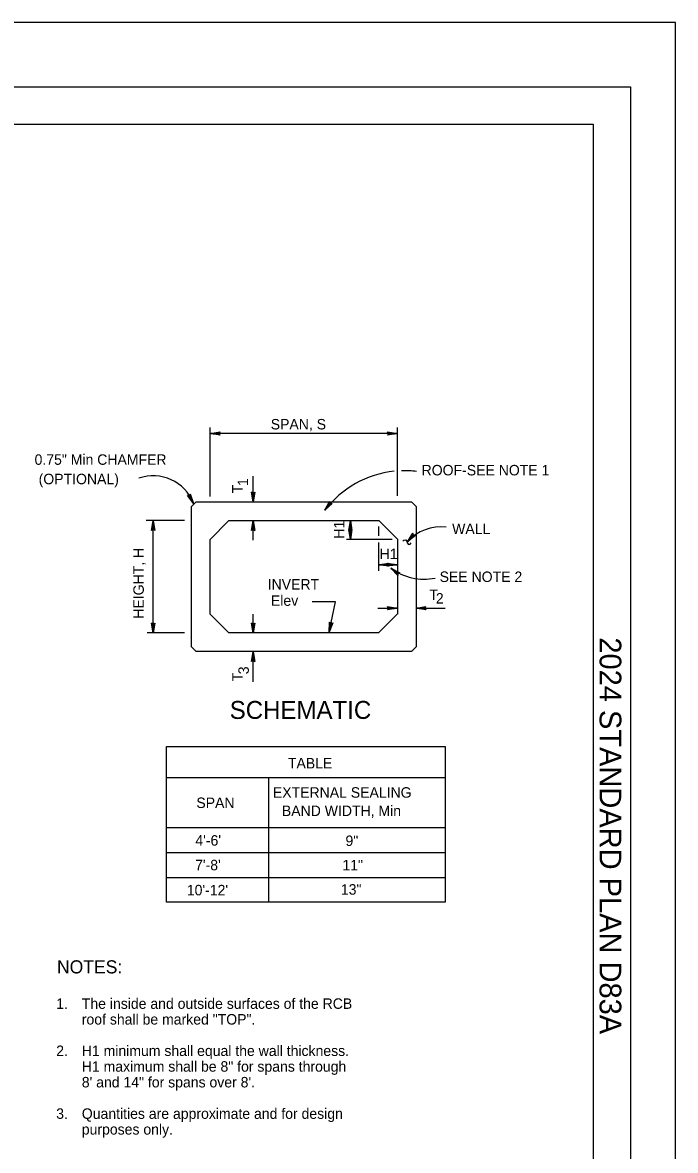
# Model space of a CAD drawing. Extents: x -750 to 1010, y -186 to 1000.
# Drawn here: x 574 to 1010, y 246 to 1000 of the extents above; entities that cross this region are included whole.
import ezdxf

# ---------------------------------------------------------------- set-up
doc = ezdxf.new("R2010")
doc.units = 0
for name, color, linetype in [('border_PLOTTING-ELEMENTS', 7, 'Continuous'), ('border_rw_22x34_Cut_Lines', 7, 'Continuous'), ('border_SHEET', 7, 'Continuous'), ('border_WITHIN-BORDER-anno', 7, 'Continuous'), ('df_CULV-BOX', 7, 'Continuous'), ('df_CULV-BOX-anno', 7, 'Continuous'), ('df_QTY-TABLE', 7, 'Continuous'), ('str_Engineering-Notes-A', 7, 'Continuous')]:
    doc.layers.add(name, color=color, linetype=linetype)

msp = doc.modelspace()

# ---------------------------------------------------------------- linework, layer by layer
at = {"layer": 'border_PLOTTING-ELEMENTS'}
for points in [[(-750.01, -186.31), (1009.99, -186.31), (1009.99, 999.69), (-750.01, 999.69)], [(-720.01, 956.69), (979.99, 956.69), (979.99, -143.31), (-720.01, -143.31)]]:
    msp.add_lwpolyline(points, close=True, dxfattribs=at)
at = {"layer": 'border_rw_22x34_Cut_Lines'}
msp.add_lwpolyline([(-720.01, 956.69), (979.99, 956.69), (979.99, -143.31), (-720.01, -143.31)], close=True, dxfattribs=at)
at = {"layer": 'border_SHEET'}
for p, q in [((-670.01, 931.69), (954.99, 931.69)), ((954.99, 931.69), (954.99, -118.31))]:
    msp.add_line(p, q, dxfattribs=at)
at = {"layer": 'df_CULV-BOX'}
for p, q in [((686.87, 676.27), (689.98, 679.41)), ((690, 679.39), (833.75, 679.39)), ((833.75, 679.39), (836.87, 676.27)), ((686.87, 582.52), (686.87, 676.27)), ((836.87, 676.27), (836.87, 582.52)), ((699.37, 654.39), (711.87, 666.89)), ((711.87, 666.89), (811.94, 666.89)), ((824.37, 654.46), (811.94, 666.89)), ((699.37, 604.39), (699.37, 654.39)), ((824.37, 654.46), (824.37, 604.39)), ((699.37, 604.39), (711.87, 591.89)), ((824.31, 604.39), (811.81, 591.89)), ((811.87, 591.89), (711.87, 591.89)), ((686.87, 582.52), (690, 579.39)), ((833.75, 579.39), (836.87, 582.52)), ((833.75, 579.39), (690, 579.39))]:
    msp.add_line(p, q, dxfattribs=at)
at = {"layer": 'df_CULV-BOX-anno'}
for p, q in [((699.38, 683.09), (699.38, 729.24)), ((699.38, 725.11), (705.94, 726.21)), ((699.38, 725.11), (705.77, 725.93)), ((705.6, 725.66), (699.38, 725.11)), ((705.43, 725.38), (699.38, 725.11)), ((824.39, 725.11), (699.38, 725.11)), ((705.27, 725.11), (699.38, 725.11)), ((705.94, 724.01), (699.38, 725.11)), ((699.38, 725.11), (705.6, 724.56)), ((705.77, 724.29), (699.38, 725.11)), ((699.38, 725.11), (705.43, 724.84)), ((705.27, 725.11), (705.6, 725.66)), ((705.6, 724.56), (705.27, 725.11)), ((705.6, 725.66), (705.94, 726.21)), ((705.6, 724.56), (705.94, 724.01)), ((818.16, 725.66), (817.82, 726.2)), ((817.82, 726.2), (824.39, 725.11)), ((824.39, 725.11), (817.82, 724.01)), ((818.16, 724.56), (817.82, 724.01)), ((817.99, 725.93), (824.39, 725.11)), ((824.39, 725.11), (817.99, 724.29)), ((824.39, 725.11), (818.16, 725.66)), ((818.16, 725.66), (818.5, 725.11)), ((818.16, 724.56), (824.39, 725.11)), ((818.5, 725.11), (818.16, 724.56)), ((824.39, 725.11), (818.33, 725.38)), ((818.33, 724.83), (824.39, 725.11)), ((818.5, 725.11), (824.39, 725.11)), ((824.39, 683.39), (824.39, 729.24)), ((728.03, 679.39), (728.03, 696.66)), ((727.48, 685.62), (726.94, 685.95)), ((728.03, 679.39), (726.94, 685.95)), ((728.03, 679.39), (727.21, 685.79)), ((729.13, 685.95), (728.03, 679.39)), ((728.85, 685.79), (728.03, 679.39)), ((728.58, 685.62), (729.13, 685.95)), ((684.77, 683.72), (684.13, 683.77)), ((688.11, 678.44), (684.13, 683.77)), ((688.11, 678.44), (684.45, 683.74)), ((684.77, 683.72), (688.11, 678.44)), ((685.41, 683.67), (684.77, 683.72)), ((685.09, 683.69), (688.11, 678.44)), ((685.74, 684.22), (685.41, 683.67)), ((685.41, 683.67), (688.11, 678.44)), ((688.11, 678.44), (685.58, 683.95)), ((685.74, 684.22), (686.07, 684.77)), ((688.11, 678.44), (685.74, 684.22)), ((685.91, 684.5), (688.11, 678.44)), ((686.07, 684.77), (688.11, 678.44)), ((727.48, 685.62), (728.03, 679.39)), ((728.03, 685.28), (727.48, 685.62)), ((727.76, 685.45), (728.03, 679.39)), ((728.03, 679.39), (728.58, 685.62)), ((728.58, 685.62), (728.03, 685.28)), ((728.03, 679.39), (728.31, 685.45)), ((728.03, 685.28), (728.03, 679.39)), ((775.96, 673.84), (779.06, 679.73)), ((775.96, 673.84), (779.17, 679.43)), ((779.29, 679.13), (775.96, 673.84)), ((779.41, 678.82), (775.96, 673.84)), ((779.52, 678.52), (775.96, 673.84)), ((775.96, 673.84), (779.84, 678.49)), ((775.96, 673.84), (780.16, 678.46)), ((780.48, 678.43), (775.96, 673.84)), ((780.8, 678.4), (775.96, 673.84)), ((779.29, 679.13), (779.06, 679.73)), ((779.52, 678.52), (779.29, 679.13)), ((780.16, 678.46), (779.52, 678.52)), ((780.16, 678.46), (780.8, 678.4)), ((682.28, 666.89), (656.64, 666.89)), ((660.28, 660.33), (661.37, 666.89)), ((660.55, 660.5), (661.37, 666.89)), ((661.37, 666.89), (660.82, 660.67)), ((661.37, 666.89), (661.1, 660.84)), ((661.37, 591.84), (661.37, 666.89)), ((661.37, 661.01), (661.37, 666.89)), ((661.37, 666.89), (662.47, 660.33)), ((661.92, 660.67), (661.37, 666.89)), ((661.65, 660.84), (661.37, 666.89)), ((661.37, 666.89), (662.19, 660.5)), ((726.94, 660.33), (728.03, 666.89)), ((727.21, 660.5), (728.03, 666.89)), ((728.03, 666.89), (727.49, 660.67)), ((728.03, 666.89), (727.76, 660.84)), ((728.03, 653.91), (728.03, 666.89)), ((728.03, 661.01), (728.03, 666.89)), ((728.03, 666.89), (729.13, 660.33)), ((728.58, 660.67), (728.03, 666.89)), ((728.31, 660.84), (728.03, 666.89)), ((728.03, 666.89), (728.86, 660.5)), ((791.84, 660.33), (792.94, 666.89)), ((792.12, 660.5), (792.94, 666.89)), ((792.94, 666.89), (792.39, 660.67)), ((792.94, 666.89), (792.67, 660.84)), ((792.94, 654.37), (792.94, 666.89)), ((792.94, 661.01), (792.94, 666.89)), ((792.94, 666.89), (794.04, 660.33)), ((793.49, 660.67), (792.94, 666.89)), ((793.21, 660.84), (792.94, 666.89)), ((792.94, 666.89), (793.76, 660.5)), ((660.82, 660.67), (660.28, 660.33)), ((660.82, 660.67), (661.37, 661.01)), ((661.37, 661.01), (661.92, 660.67)), ((661.92, 660.67), (662.47, 660.33)), ((727.49, 660.67), (726.94, 660.33)), ((727.49, 660.67), (728.03, 661.01)), ((728.03, 661.01), (728.58, 660.67)), ((728.58, 660.67), (729.13, 660.33)), ((792.39, 660.6), (791.84, 660.94)), ((792.94, 654.37), (791.84, 660.94)), ((792.39, 660.67), (791.84, 660.33)), ((792.94, 654.37), (792.12, 660.77)), ((792.39, 660.67), (792.94, 661.01)), ((792.39, 660.6), (792.94, 654.37)), ((792.94, 660.26), (792.39, 660.6)), ((792.67, 660.43), (792.94, 654.37)), ((792.94, 661.01), (793.49, 660.67)), ((794.03, 660.94), (792.94, 654.37)), ((793.76, 660.77), (792.94, 654.37)), ((792.94, 654.37), (793.49, 660.6)), ((793.49, 660.6), (792.94, 660.26)), ((792.94, 654.37), (793.21, 660.43)), ((792.94, 660.26), (792.94, 654.37)), ((793.49, 660.6), (794.03, 660.94)), ((793.49, 660.67), (794.04, 660.33)), ((811.87, 656.7), (811.87, 663.05)), ((831.13, 652.83), (834.71, 658.44)), ((831.13, 652.83), (834.8, 658.13)), ((834.89, 657.82), (831.13, 652.83)), ((834.98, 657.51), (831.13, 652.83)), ((835.07, 657.2), (831.13, 652.83)), ((831.13, 652.83), (835.39, 657.14)), ((831.13, 652.83), (835.71, 657.09)), ((836.02, 657.03), (831.13, 652.83)), ((836.34, 656.97), (831.13, 652.83)), ((834.89, 657.82), (834.71, 658.44)), ((835.07, 657.2), (834.89, 657.82)), ((835.71, 657.09), (835.07, 657.2)), ((835.71, 657.09), (836.34, 656.97)), ((820.84, 654.37), (790.48, 654.37)), ((811.87, 633.38), (811.87, 652.23)), ((811.87, 637.48), (818.43, 638.58)), ((811.87, 637.48), (818.26, 638.3)), ((818.09, 638.03), (811.87, 637.48)), ((817.93, 637.76), (811.87, 637.48)), ((824.37, 637.48), (811.87, 637.48)), ((817.76, 637.48), (811.87, 637.48)), ((818.43, 636.39), (811.87, 637.48)), ((811.87, 637.48), (818.09, 636.93)), ((818.26, 636.66), (811.87, 637.48)), ((811.87, 637.48), (817.93, 637.21)), ((817.76, 637.48), (818.09, 638.03)), ((818.09, 636.93), (817.76, 637.48)), ((818.15, 638.03), (817.81, 638.58)), ((817.81, 638.58), (824.37, 637.48)), ((824.37, 637.48), (817.81, 636.39)), ((818.15, 636.93), (817.81, 636.39)), ((817.98, 638.3), (824.37, 637.48)), ((824.37, 637.48), (817.98, 636.66)), ((818.09, 638.03), (818.43, 638.58)), ((818.09, 636.93), (818.43, 636.39)), ((824.37, 637.48), (818.15, 638.03)), ((818.15, 638.03), (818.48, 637.48)), ((818.15, 636.93), (824.37, 637.48)), ((818.48, 637.48), (818.15, 636.93)), ((824.37, 637.48), (818.31, 637.76)), ((818.31, 637.21), (824.37, 637.48)), ((818.48, 637.48), (824.37, 637.48)), ((824.75, 631.59), (820.03, 635.1)), ((824.64, 630.31), (820.03, 635.1)), ((820.03, 635.1), (825.94, 632.06)), ((825.35, 631.83), (820.03, 635.1)), ((820.03, 635.1), (824.69, 630.95)), ((824.66, 630.63), (820.03, 635.1)), ((820.03, 635.1), (824.72, 631.27)), ((825.05, 631.71), (820.03, 635.1)), ((820.03, 635.1), (825.65, 631.95)), ((824.69, 630.95), (824.64, 630.31)), ((824.69, 630.95), (824.75, 631.59)), ((824.75, 631.59), (825.35, 631.83)), ((825.35, 631.83), (825.94, 632.06)), ((783.06, 612.58), (767.46, 612.58)), ((779.02, 593.44), (783.06, 612.58)), ((728.03, 591.89), (728.03, 604.44)), ((811.2, 608.38), (824.37, 608.38)), ((818.15, 608.92), (817.81, 609.47)), ((817.81, 609.47), (824.37, 608.38)), ((824.37, 608.38), (817.81, 607.28)), ((818.15, 607.83), (817.81, 607.28)), ((817.98, 609.2), (824.37, 608.38)), ((824.37, 608.38), (817.98, 607.55)), ((824.37, 608.38), (818.15, 608.92)), ((818.15, 608.92), (818.48, 608.38)), ((818.15, 607.83), (824.37, 608.38)), ((818.48, 608.38), (818.15, 607.83)), ((824.37, 608.38), (818.31, 608.65)), ((818.31, 608.1), (824.37, 608.38)), ((818.48, 608.38), (824.37, 608.38)), ((836.87, 608.38), (843.43, 609.47)), ((836.87, 608.38), (843.26, 609.2)), ((843.1, 608.92), (836.87, 608.38)), ((842.93, 608.65), (836.87, 608.38)), ((836.87, 608.38), (856.3, 608.38)), ((842.76, 608.38), (836.87, 608.38)), ((843.43, 607.28), (836.87, 608.38)), ((836.87, 608.38), (843.1, 607.83)), ((843.26, 607.55), (836.87, 608.38)), ((836.87, 608.38), (842.93, 608.1)), ((842.76, 608.38), (843.1, 608.92)), ((843.1, 607.83), (842.76, 608.38)), ((843.1, 608.92), (843.43, 609.47)), ((843.1, 607.83), (843.43, 607.28)), ((660.82, 598.07), (660.27, 598.4)), ((661.37, 591.84), (660.27, 598.4)), ((661.37, 591.84), (660.55, 598.24)), ((660.82, 598.07), (661.37, 591.84)), ((661.37, 597.73), (660.82, 598.07)), ((661.1, 597.9), (661.37, 591.84)), ((662.47, 598.4), (661.37, 591.84)), ((662.19, 598.24), (661.37, 591.84)), ((661.37, 591.84), (661.92, 598.07)), ((661.92, 598.07), (661.37, 597.73)), ((661.37, 591.84), (661.65, 597.9)), ((661.37, 597.73), (661.37, 591.84)), ((661.92, 598.07), (662.47, 598.4)), ((727.48, 598.12), (726.94, 598.46)), ((728.03, 591.89), (726.94, 598.46)), ((728.03, 591.89), (727.21, 598.29)), ((727.48, 598.12), (728.03, 591.89)), ((728.03, 597.78), (727.48, 598.12)), ((727.76, 597.95), (728.03, 591.89)), ((729.13, 598.46), (728.03, 591.89)), ((728.85, 598.29), (728.03, 591.89)), ((728.03, 591.89), (728.58, 598.12)), ((728.58, 598.12), (728.03, 597.78)), ((728.03, 591.89), (728.31, 597.95)), ((728.03, 597.78), (728.03, 591.89)), ((728.58, 598.12), (729.13, 598.46)), ((778.73, 592.38), (779.07, 599.02)), ((778.73, 592.38), (779.31, 598.8)), ((779.54, 598.58), (778.73, 592.38)), ((781.21, 598.55), (778.73, 592.38)), ((780.91, 598.44), (778.73, 592.38)), ((779.77, 598.35), (778.73, 592.38)), ((778.73, 592.38), (780.61, 598.34)), ((778.73, 592.38), (780.3, 598.23)), ((780, 598.13), (778.73, 592.38)), ((779.54, 598.58), (779.07, 599.02)), ((780, 598.13), (779.54, 598.58)), ((780.61, 598.34), (780, 598.13)), ((780.61, 598.34), (781.21, 598.55)), ((682.28, 591.84), (657.24, 591.84)), ((726.94, 572.83), (728.03, 579.39)), ((727.49, 573.17), (726.94, 572.83)), ((727.21, 573), (728.03, 579.39)), ((728.03, 579.39), (727.49, 573.17)), ((727.49, 573.17), (728.03, 573.5)), ((728.03, 579.39), (727.76, 573.34)), ((728.03, 559.19), (728.03, 579.39)), ((728.03, 573.5), (728.03, 579.39)), ((728.03, 579.39), (729.13, 572.83)), ((728.58, 573.17), (728.03, 579.39)), ((728.31, 573.34), (728.03, 579.39)), ((728.03, 579.39), (728.86, 573)), ((728.03, 573.5), (728.58, 573.17)), ((728.58, 573.17), (729.13, 572.83))]:
    msp.add_line(p, q, dxfattribs=at)
msp.add_lwpolyline([(828.03, 653.42), (828.66, 653.84), (829.92, 654.05), (830.69, 652.94), (830.97, 652.1), (831.74, 650.98), (832.93, 651.26), (833.56, 652.03)], dxfattribs=at)
for centre, radius, start, end in [((661.34, 668.22), 28.65, 20.89231, 109.64843), ((829.2, 633.41), 66.85, 96.02627, 142.79171), ((829.2, 633.41), 66.85, 83.12881, 91.73669), ((853.61, 632.52), 30.29, 83.72108, 137.9041), ((842.09, 664.73), 36.94, 233.32906, 281.61764)]:
    msp.add_arc(centre, radius, start, end, dxfattribs=at)
at = {"layer": 'df_QTY-TABLE'}
for p, q in [((670.28, 516.08), (856.19, 516.08)), ((670.28, 411.91), (670.28, 516.08)), ((856.19, 516.08), (856.19, 411.91)), ((670.28, 495.25), (856.19, 495.25)), ((738.57, 411.91), (738.57, 495.25)), ((670.28, 461.91), (856.19, 461.91)), ((670.28, 445.25), (856.19, 445.25)), ((670.28, 428.58), (856.19, 428.58)), ((856.19, 411.91), (670.28, 411.91))]:
    msp.add_line(p, q, dxfattribs=at)

# ---------------------------------------------------------------- texts
at = {"layer": 'border_WITHIN-BORDER-anno'}
msp.add_text('2024 STANDARD PLAN D83A', height=14.5, rotation=270, dxfattribs=at).set_placement((959.36, 588.92))
at = {"layer": 'df_CULV-BOX-anno'}
for s, height, p in [('SPAN, S', 7, (739.78, 727.84)), ('0.75" Min CHAMFER', 7, (582.11, 704.2)), ('ROOF-SEE NOTE 1', 7, (840.52, 697.13)), ('(OPTIONAL)', 7, (584.83, 691.23)), ('WALL', 7, (860.9, 657.91)), ('H1', 7, (812.49, 641.19)), ('SEE NOTE 2', 7, (852.55, 625.92)), ('INVERT', 7, (737.76, 620.87)), ('T', 7, (845.79, 613.89)), ('2', 7, (850.02, 611.48)), ('Elev', 7, (739.94, 609.99)), ('SCHEMATIC', 12, (712.39, 534.43))]:
    msp.add_text(s, height=height, dxfattribs=at).set_placement(p)
for s, p in [('1', (724.71, 690.07)), ('T', (721.02, 685.27)), ('H1', (788.94, 654.86)), ('HEIGHT, H', (655.04, 601.39)), ('3', (725.16, 564.27)), ('T', (721.08, 559.66))]:
    msp.add_text(s, height=7, rotation=90, dxfattribs=at).set_placement(p)
at = {"layer": 'df_QTY-TABLE'}
for s, p in [('TABLE', (751.26, 501.34)), ('EXTERNAL SEALING', (741.22, 481.8)), ('SPAN', (690.12, 474.9)), ('BAND WIDTH, Min', (747.23, 469.55)), ("4'-6'", (689.48, 449.77)), ('9"', (789.69, 449.53)), ("7'-8'", (689.3, 433.31)), ('11"', (787.64, 433.27)), ("10'-12'", (683.76, 416.56)), ('13"', (786.63, 417.01))]:
    msp.add_text(s, height=7, dxfattribs=at).set_placement(p)
at = {"layer": 'str_Engineering-Notes-A'}
for s, height, p in [('NOTES:', 8.75, (597.08, 364.4)), ('1.', 7, (596.55, 340.72)), ('The inside and outside surfaces of the RCB', 7, (613.64, 340.72)), ('roof shall be marked "TOP".', 7, (613.64, 330.22)), ('H1 minimum shall equal the wall thickness.', 7, (613.64, 309.22)), ('2.', 7, (596.55, 309.22)), ('H1 maximum shall be 8" for spans through', 7, (613.64, 298.72)), ('8\' and 14" for spans over 8\'.', 7, (613.64, 288.22)), ('3.', 7, (596.55, 267.22)), ('Quantities are approximate and for design', 7, (613.64, 267.22)), ('purposes only.', 7, (613.64, 256.72))]:
    msp.add_text(s, height=height, dxfattribs=at).set_placement(p)

doc.saveas('drawing.dxf')
